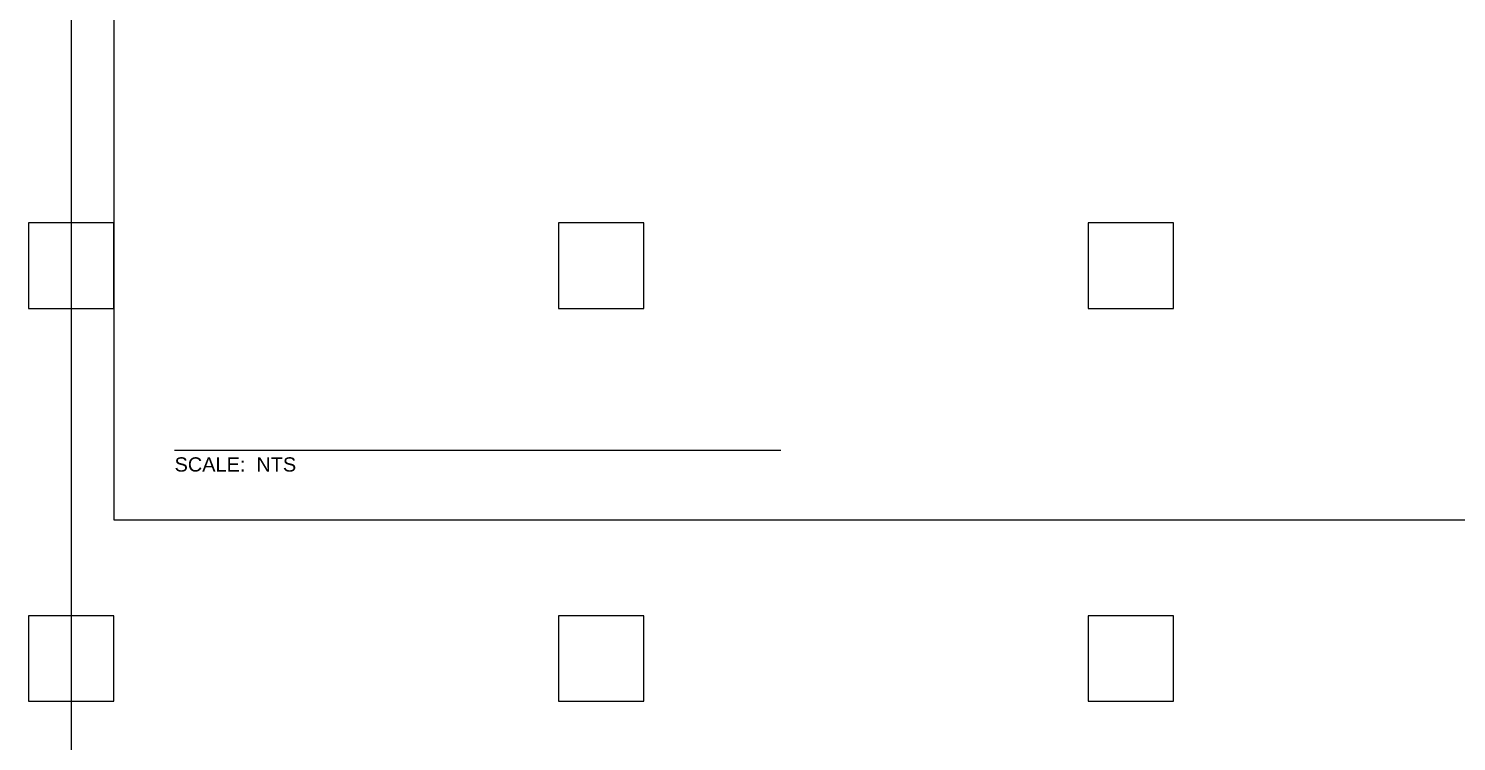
# Model space of a CAD drawing. Header units: millimetres. Extents: x -265298 to 39086, y 16803 to 136893.
# Drawn here: x -159423 to -149237, y 76256 to 81344 of the extents above; entities that cross this region are included whole.
import ezdxf
from ezdxf.enums import TextEntityAlignment as Align

# ---------------------------------------------------------------- set-up
doc = ezdxf.new("R2010")
doc.units = ezdxf.units.MM
doc.header["$LTSCALE"] = 25
doc.layers.add('schedules_symbols_notes$0$M-ANNO', color=11, linetype='Continuous')
doc.styles.add('schedules_symbols_notes$0$RDZENG', font='micross.ttf', dxfattribs={"height": 2})

# ---------------------------------------------------------------- blocks, each defined once
blk = doc.blocks.new('*U320')
at = {"layer": 'Defpoints'}
blk.add_lwpolyline([(-304.8, -304.8), (304.8, -304.8), (304.8, 304.8), (-304.8, 304.8)], close=True, dxfattribs=at)
blk = doc.blocks.new('*U337')
at = {"layer": 'Defpoints', "color": 0, "linetype": 'ByBlock', "lineweight": -2, "transparency": 16777216}
for p in [(0, 16825), (3780, 16825), (7559, 16825), (0, 14021), (3780, 14021), (7559, 14021)]:
    blk.add_blockref('*U320', p, dxfattribs=at)
blk = doc.blocks.new('*U176')
at = {"layer": 'schedules_symbols_notes$0$M-ANNO'}
blk.add_line((8.5, 9.81), (93.64, 9.81), dxfattribs=at)
at = {"layer": 'schedules_symbols_notes$0$M-ANNO', "style": 'schedules_symbols_notes$0$RDZENG'}
blk.add_attdef('DETAILNAME', text='', height=4, dxfattribs=at).set_placement((8.5, 9.81), align=Align.BOTTOM_LEFT)
blk.add_attdef('SCALE', text='', height=2, dxfattribs=at).set_placement((8.5, 8.81), align=Align.TOP_LEFT)

msp = doc.modelspace()

# ---------------------------------------------------------------- linework, layer by layer
at = {"layer": 'Defpoints', "color": 255}
msp.add_lwpolyline([(-159118, 62827), (-121323, 62827), (-121323, 90869), (-159118, 90869)], close=True, dxfattribs=at)
at = {"layer": 'schedules_symbols_notes$0$M-ANNO'}
msp.add_lwpolyline([(-158813, 90563), (-138912, 90563), (-138912, 77836), (-158813, 77836)], close=True, dxfattribs=at)

# ---------------------------------------------------------------- block references
at = {"layer": 'Defpoints'}
msp.add_blockref('*U337', (-159118, 62827), dxfattribs=at)
at = {"layer": 'schedules_symbols_notes$0$M-ANNO'}
ref = msp.add_blockref('*U176', (-158813, 77836), dxfattribs=dict(at, xscale=50.8, yscale=50.8, zscale=50.8))
ref.add_attrib('SCALE', 'SCALE:  NTS', dxfattribs={"height": 101.6, "style": 'schedules_symbols_notes$0$RDZENG'}).set_placement((-158381, 78284), align=Align.TOP_LEFT)

doc.saveas('drawing.dxf')
